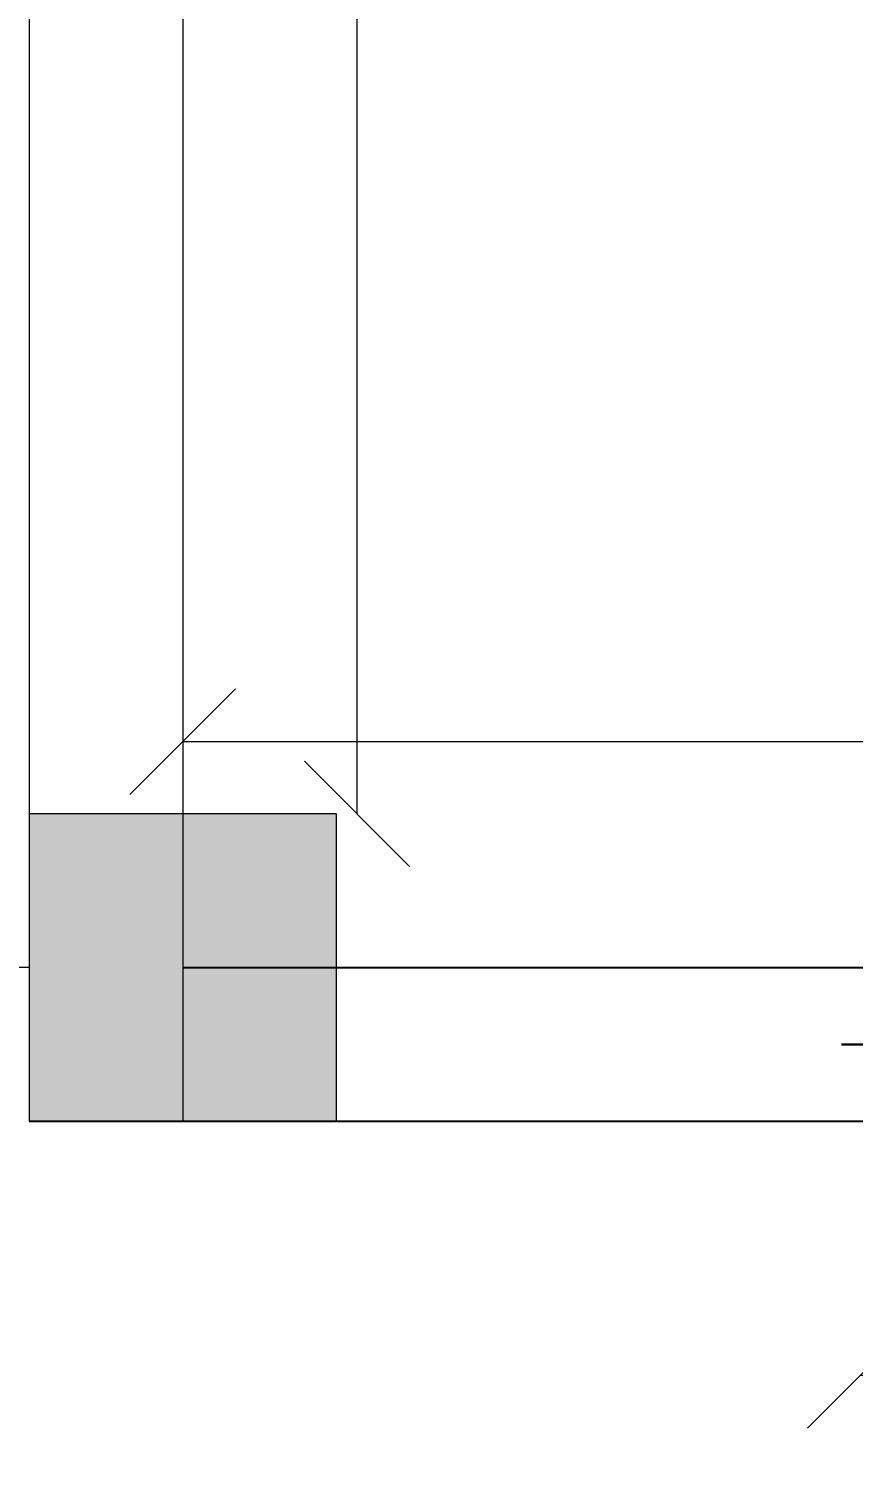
# Model space of a CAD drawing. Header units: metres. Extents: x -355 to 973, y -73 to 238.
# Drawn here: x -304.797 to -303.724, y 97.424 to 99.308 of the extents above; entities that cross this region are included whole.
import ezdxf

# ---------------------------------------------------------------- set-up
doc = ezdxf.new("R2010")
doc.units = ezdxf.units.M
doc.header["$LTSCALE"] = 3
doc.header["$MEASUREMENT"] = 0
doc.linetypes.add('1', pattern=[30, 6, 6, 6, 6, 6])
doc.linetypes.add('ACAD_ISO02W100', pattern=[15, 12, -3])
doc.layers.add('01B', color=10, linetype='Continuous')
doc.layers.add('4', color=4, linetype='ACAD_ISO02W100')
doc.layers.add('05', color=21, linetype='Continuous', lineweight=5)
doc.layers.add('alaem', color=230, linetype='Continuous', lineweight=5)
doc.styles.get("Standard").update_dxf_attribs({"font": 'arial.ttf'})
doc.dimstyles.new('ahmad', dxfattribs={"dimtxt": 0.2, "dimasz": 0.1375, "dimexe": 0, "dimexo": 0.0625, "dimgap": 0.09, "dimtad": 0, "dimzin": 0, "dimdsep": 46, "dimtxsty": 'Standard', "dimblk": 'OBLIQUE', "dimcen": 0.09, "dimclrd": 245, "dimclrt": 61, "dimadec": 0, "dimazin": 0, "dimtfac": 1, "dimtofl": 0, "dimtmove": 0, "dimatfit": 3, "dimldrblk": 'OBLIQUE', "dimfxl": 0, "dimfxlon": 1, "dimtolj": 1, "dimtzin": 0, "dimlwd": 13, "dimarcsym": 0})

# ---------------------------------------------------------------- blocks, each defined once
blk = doc.blocks.new('fghhyh')
at = {"layer": 'alaem', "linetype": '1'}
h = blk.add_hatch(color=256, dxfattribs=at)
h.dxf.hatch_style = 1
h.paths.add_polyline_path([(280.3961, 190.2964), (280.3961, 190.6964), (279.9961, 190.6964), (279.9961, 190.2964)])
blk.add_lwpolyline([(279.9961, 190.6964), (279.9961, 190.2964), (280.3961, 190.2964), (280.3961, 190.6964)], close=True, dxfattribs=at)
blk = doc.blocks.new('ddd')
at = {"layer": '01B', "color": 143}
for p, q in [((1655.7802, 1003.8793), (1655.7393, 1003.8793)), ((1655.7393, 1003.8793), (1655.8247, 1003.8793))]:
    blk.add_line(p, q, dxfattribs=at)
blk = doc.blocks.new('_Oblique')
at = {"color": 0, "linetype": 'ByBlock', "lineweight": -2}
blk.add_line((-0.5, -0.5), (0.5, 0.5), dxfattribs=at)
blk = doc.blocks.new('*D640')
at = {"color": 245, "lineweight": 13, "transparency": 16777216}
for p, q in [((-303.7148, 97.5555), (-303.3048, 97.5555)), ((-302.2148, 97.5555), (-302.6248, 97.5555))]:
    blk.add_line(p, q, dxfattribs=at)
at = {"layer": 'Defpoints', "color": 0, "transparency": 16777216}
for p in [(-303.7148, 97.8361), (-302.2148, 97.8361), (-302.2148, 97.5555)]:
    blk.add_point(p, dxfattribs=at)
at = {"color": 245, "lineweight": 13, "transparency": 16777216, "xscale": 0.1375, "yscale": 0.1375, "zscale": 0.1375, "rotation": 180}
blk.add_blockref('_Oblique', (-303.7148, 97.5555), dxfattribs=at)
at = {"color": 245, "lineweight": 13, "transparency": 16777216, "xscale": 0.1375, "yscale": 0.1375, "zscale": 0.1375}
blk.add_blockref('_Oblique', (-302.2148, 97.5555), dxfattribs=at)
at = {"color": 61, "transparency": 16777216, "insert": (-302.9648, 97.5555), "char_height": 0.2, "attachment_point": 5}
blk.add_mtext('\\A1;1.50', dxfattribs=at)
blk = doc.blocks.new('*D646')
at = {"color": 245, "lineweight": 13, "transparency": 16777216}
for p, q in [((-304.5968, 98.3803), (-303.3961, 98.3803)), ((-301.4968, 98.3803), (-302.6974, 98.3803))]:
    blk.add_line(p, q, dxfattribs=at)
at = {"layer": 'Defpoints', "color": 0, "transparency": 16777216}
for p in [(-301.4968, 98.3803), (-304.5968, 98.0861), (-301.4968, 98.0861)]:
    blk.add_point(p, dxfattribs=at)
at = {"color": 245, "lineweight": 13, "transparency": 16777216, "xscale": 0.1375, "yscale": 0.1375, "zscale": 0.1375, "rotation": 180}
blk.add_blockref('_Oblique', (-304.5968, 98.3803), dxfattribs=at)
at = {"color": 245, "lineweight": 13, "transparency": 16777216, "xscale": 0.1375, "yscale": 0.1375, "zscale": 0.1375}
blk.add_blockref('_Oblique', (-301.4968, 98.3803), dxfattribs=at)
at = {"color": 61, "transparency": 16777216, "insert": (-303.0468, 98.3803), "char_height": 0.2, "attachment_point": 5}
blk.add_mtext('\\A1;3.10', dxfattribs=at)
blk = doc.blocks.new('*D652')
at = {"color": 245, "lineweight": 13, "transparency": 16777216}
for p, q in [((-304.3697, 101.1046), (-304.3697, 100.0458)), ((-304.3697, 98.2861), (-304.3697, 99.3449))]:
    blk.add_line(p, q, dxfattribs=at)
at = {"layer": 'Defpoints', "color": 0, "transparency": 16777216}
for p in [(-304.5968, 101.1046), (-304.5968, 98.2861), (-304.3697, 98.2861)]:
    blk.add_point(p, dxfattribs=at)
at = {"color": 245, "lineweight": 13, "transparency": 16777216, "xscale": 0.1375, "yscale": 0.1375, "zscale": 0.1375}
for p, rotation in [((-304.3697, 101.1046), 90), ((-304.3697, 98.2861), 270)]:
    blk.add_blockref('_Oblique', p, dxfattribs=dict(at, rotation=rotation))
at = {"color": 61, "transparency": 16777216, "insert": (-304.3697, 99.6954), "char_height": 0.2, "attachment_point": 5, "rotation": 90}
blk.add_mtext('\\A1;2.82', dxfattribs=at)

msp = doc.modelspace()

# ---------------------------------------------------------------- linework, layer by layer
msp.add_line((-304.7968, 97.8861), (-291.9198, 97.8861))
at = {"layer": '05', "color": 0, "linetype": '1'}
msp.add_line((-304.7968, 114.8861), (-304.7968, 97.8861), dxfattribs=at)
at = {"layer": '05', "lineweight": 9}
msp.add_line((-304.7968, 98.0861), (-306.0211, 98.0861), dxfattribs=at)
at = {"layer": '05', "color": 0, "linetype": '1'}
for points in [[(-291.9198, 97.8861), (-291.9198, 114.8861), (-304.7968, 114.8861), (-304.7968, 97.8861)], [(-304.5968, 101.1046), (-304.5968, 97.8861)]]:
    msp.add_lwpolyline(points, dxfattribs=at)
at = {"layer": '4', "color": 0}
msp.add_line((-304.5968, 98.0861), (-301.5968, 98.0861), dxfattribs=at)

# ---------------------------------------------------------------- block references
at = {"layer": '05'}
msp.add_blockref('ddd', (-1959.4785, -905.8932), dxfattribs=at)
at = {"layer": 'alaem', "linetype": '1'}
msp.add_blockref('fghhyh', (-584.7928, -92.4103), dxfattribs=at)

# ---------------------------------------------------------------- dimensions: what is measured, and where the dimension line sits
dim = msp.add_linear_dim(base=(-304.3697, 98.2861), p1=(-304.5968, 101.1046), p2=(-304.5968, 98.2861), angle=90, dimstyle='ahmad')
dim.commit()
dim.dimension.update_dxf_attribs({"geometry": '*D652', "text_midpoint": (-304.3697, 99.6954)})
for base, p1, p2, picture, middle in [((-301.4968, 98.3803), (-304.5968, 98.0861), (-301.4968, 98.0861), '*D646', (-303.0468, 98.3803)), ((-302.2148, 97.5555), (-303.7148, 97.8361), (-302.2148, 97.8361), '*D640', (-302.9648, 97.5555))]:
    dim = msp.add_linear_dim(base=base, p1=p1, p2=p2, dimstyle='ahmad')
    dim.commit()
    dim.dimension.update_dxf_attribs({"geometry": picture, "text_midpoint": middle})

doc.saveas('drawing.dxf')
